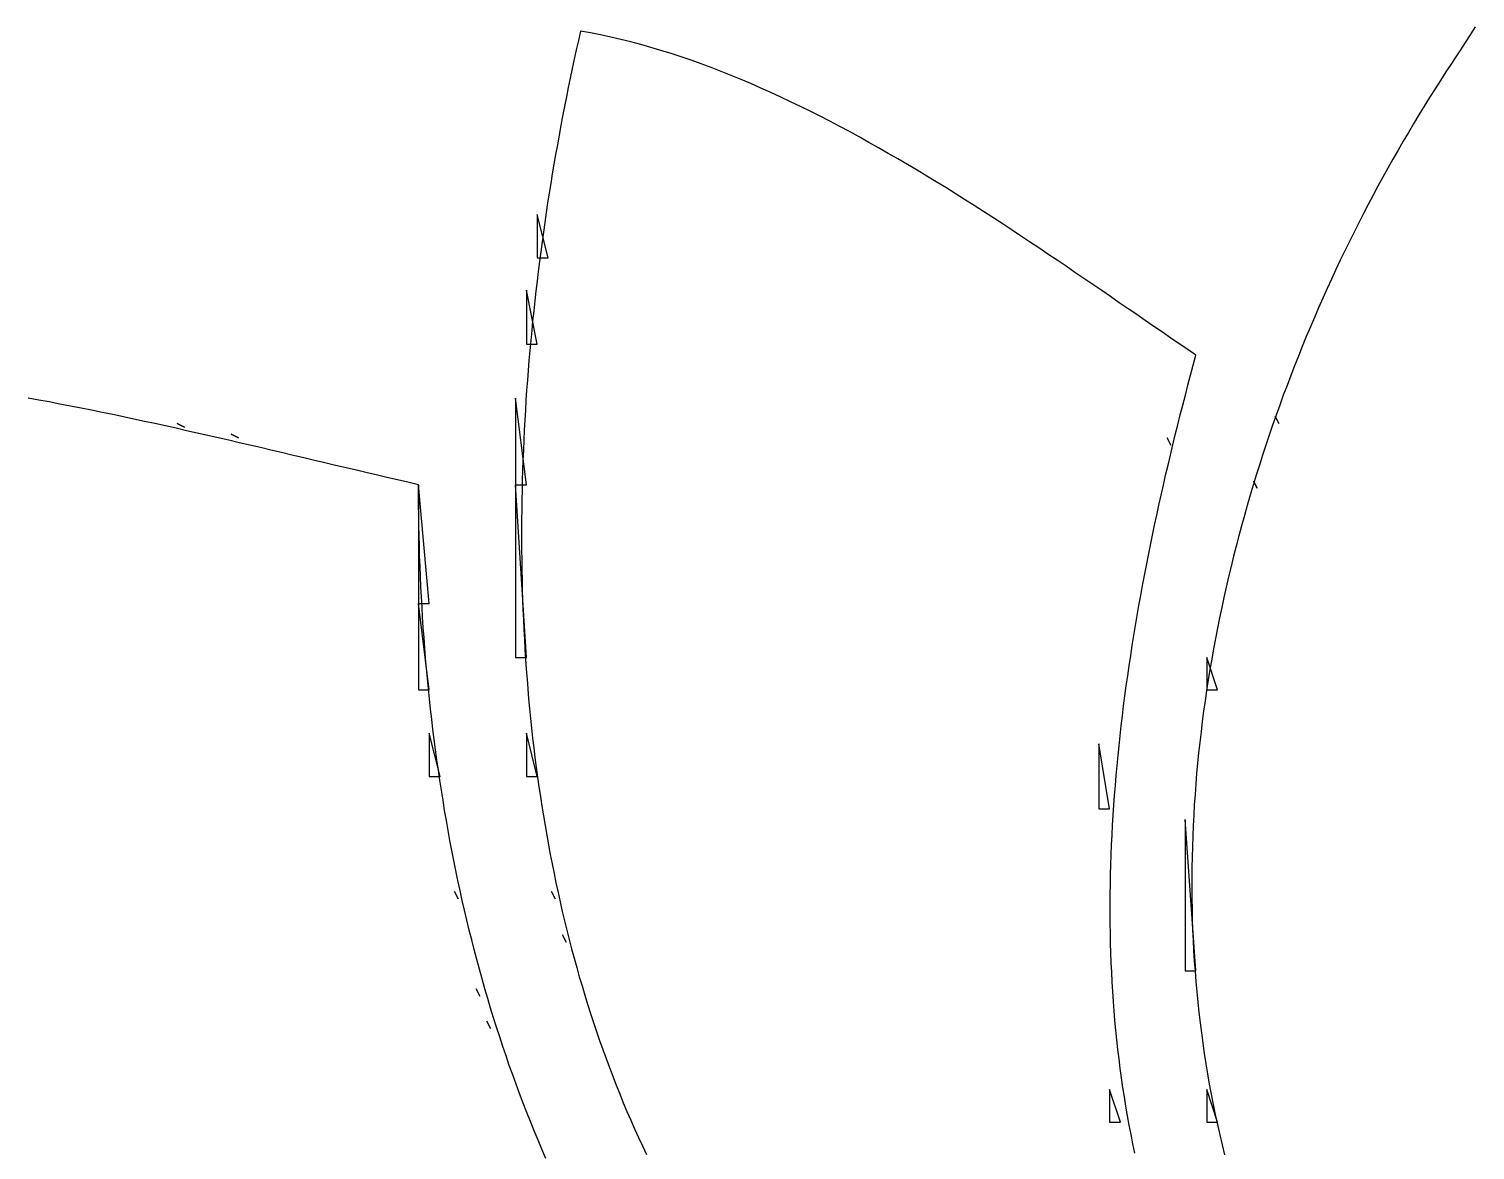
# Model space of a CAD drawing. Header units: millimetres. Extents: x 56222 to 3066687, y -650199 to -121287.
# Drawn here: x 140525.73 to 140528.119, y -185756.302 to -185754.45 of the extents above; entities that cross this region are included whole.
import ezdxf

# ---------------------------------------------------------------- set-up
doc = ezdxf.new("R2010")
doc.units = ezdxf.units.MM
doc.header["$MEASUREMENT"] = 0
doc.layers.add('$TD_AUDIT_GENERATED_(A0BDF17)', color=32, linetype='Continuous', lineweight=30)

msp = doc.modelspace()

# ---------------------------------------------------------------- linework, layer by layer
at = {"layer": '$TD_AUDIT_GENERATED_(A0BDF17)', "linetype": 'Continuous', "lineweight": 25, "ltscale": 2}
for p, q in [((140528.1193, -185754.4466), (140528.111, -185754.4599)), ((140526.6377, -185754.469), (140526.6343, -185754.4845)), ((140526.6412, -185754.4536), (140526.6377, -185754.469)), ((140526.6578, -185754.4566), (140526.6412, -185754.4536)), ((140526.6745, -185754.4599), (140526.6578, -185754.4566)), ((140526.6911, -185754.4635), (140526.6745, -185754.4599)), ((140526.7078, -185754.4674), (140526.6911, -185754.4635)), ((140526.7244, -185754.4715), (140526.7078, -185754.4674)), ((140526.741, -185754.476), (140526.7244, -185754.4715)), ((140526.7576, -185754.4807), (140526.741, -185754.476)), ((140528.1029, -185754.4726), (140528.0951, -185754.4847)), ((140528.111, -185754.4599), (140528.1029, -185754.4726)), ((140526.6309, -185754.5), (140526.6275, -185754.5156)), ((140526.6343, -185754.4845), (140526.6309, -185754.5)), ((140526.7742, -185754.4856), (140526.7576, -185754.4807)), ((140526.7908, -185754.4908), (140526.7742, -185754.4856)), ((140526.8074, -185754.4962), (140526.7908, -185754.4908)), ((140526.8239, -185754.5019), (140526.8074, -185754.4962)), ((140528.0877, -185754.4962), (140528.0805, -185754.5071)), ((140528.0951, -185754.4847), (140528.0877, -185754.4962)), ((140526.6275, -185754.5156), (140526.6243, -185754.5312)), ((140526.8405, -185754.5078), (140526.8239, -185754.5019)), ((140526.857, -185754.5139), (140526.8405, -185754.5078)), ((140526.8735, -185754.5202), (140526.857, -185754.5139)), ((140526.89, -185754.5268), (140526.8735, -185754.5202)), ((140528.0713, -185754.5211), (140528.0622, -185754.5351)), ((140528.0805, -185754.5071), (140528.0713, -185754.5211)), ((140526.6211, -185754.5468), (140526.6179, -185754.5625)), ((140526.6243, -185754.5312), (140526.6211, -185754.5468)), ((140526.9065, -185754.5336), (140526.89, -185754.5268)), ((140526.9229, -185754.5405), (140526.9065, -185754.5336)), ((140526.9393, -185754.5477), (140526.9229, -185754.5405)), ((140526.9557, -185754.555), (140526.9393, -185754.5477)), ((140528.0622, -185754.5351), (140528.0532, -185754.5492)), ((140526.6179, -185754.5625), (140526.6148, -185754.5782)), ((140526.9721, -185754.5626), (140526.9557, -185754.555)), ((140526.9884, -185754.5703), (140526.9721, -185754.5626)), ((140527.0047, -185754.5781), (140526.9884, -185754.5703)), ((140528.0442, -185754.5635), (140528.0353, -185754.5777)), ((140528.0532, -185754.5492), (140528.0442, -185754.5635)), ((140526.6117, -185754.594), (140526.6088, -185754.6098)), ((140526.6148, -185754.5782), (140526.6117, -185754.594)), ((140527.021, -185754.5862), (140527.0047, -185754.5781)), ((140527.0372, -185754.5944), (140527.021, -185754.5862)), ((140527.0534, -185754.6027), (140527.0372, -185754.5944)), ((140528.0265, -185754.5921), (140528.0177, -185754.6066)), ((140528.0353, -185754.5777), (140528.0265, -185754.5921)), ((140526.6088, -185754.6098), (140526.6058, -185754.6256)), ((140527.0696, -185754.6112), (140527.0534, -185754.6027)), ((140527.0857, -185754.6198), (140527.0696, -185754.6112)), ((140528.0177, -185754.6066), (140528.0091, -185754.6211)), ((140526.603, -185754.6415), (140526.6001, -185754.6574)), ((140526.6058, -185754.6256), (140526.603, -185754.6415)), ((140527.1018, -185754.6286), (140527.0857, -185754.6198)), ((140527.1178, -185754.6375), (140527.1018, -185754.6286)), ((140527.1339, -185754.6465), (140527.1178, -185754.6375)), ((140528.0005, -185754.6357), (140527.992, -185754.6504)), ((140528.0091, -185754.6211), (140528.0005, -185754.6357)), ((140526.6001, -185754.6574), (140526.5974, -185754.6733)), ((140527.1498, -185754.6556), (140527.1339, -185754.6465)), ((140527.1658, -185754.6648), (140527.1498, -185754.6556)), ((140527.1816, -185754.6741), (140527.1658, -185754.6648)), ((140527.9836, -185754.6651), (140527.9753, -185754.68)), ((140527.992, -185754.6504), (140527.9836, -185754.6651)), ((140526.5947, -185754.6893), (140526.5921, -185754.7053)), ((140526.5974, -185754.6733), (140526.5947, -185754.6893)), ((140527.1975, -185754.6836), (140527.1816, -185754.6741)), ((140527.2133, -185754.6931), (140527.1975, -185754.6836)), ((140527.9753, -185754.68), (140527.967, -185754.6949)), ((140526.5921, -185754.7053), (140526.5895, -185754.7213)), ((140527.229, -185754.7027), (140527.2133, -185754.6931)), ((140527.2447, -185754.7123), (140527.229, -185754.7027)), ((140527.2603, -185754.7221), (140527.2447, -185754.7123)), ((140527.9589, -185754.7099), (140527.9508, -185754.7249)), ((140527.967, -185754.6949), (140527.9589, -185754.7099)), ((140526.587, -185754.7374), (140526.5846, -185754.7535)), ((140526.5895, -185754.7213), (140526.587, -185754.7374)), ((140527.2759, -185754.7319), (140527.2603, -185754.7221)), ((140527.2915, -185754.7417), (140527.2759, -185754.7319)), ((140527.9508, -185754.7249), (140527.9428, -185754.74)), ((140526.5698, -185754.7569), (140526.5698, -185754.8283)), ((140526.5877, -185754.8283), (140526.5698, -185754.7569)), ((140526.5846, -185754.7535), (140526.5822, -185754.7696)), ((140527.3069, -185754.7516), (140527.2915, -185754.7417)), ((140527.3224, -185754.7616), (140527.3069, -185754.7516)), ((140527.3377, -185754.7716), (140527.3224, -185754.7616)), ((140527.9349, -185754.7552), (140527.9271, -185754.7705)), ((140527.9428, -185754.74), (140527.9349, -185754.7552)), ((140526.5799, -185754.7858), (140526.5777, -185754.8019)), ((140526.5822, -185754.7696), (140526.5799, -185754.7858)), ((140527.353, -185754.7816), (140527.3377, -185754.7716)), ((140527.3683, -185754.7917), (140527.353, -185754.7816)), ((140527.9194, -185754.7858), (140527.9117, -185754.8012)), ((140527.9271, -185754.7705), (140527.9194, -185754.7858)), ((140526.5777, -185754.8019), (140526.5755, -185754.8181)), ((140527.3834, -185754.8018), (140527.3683, -185754.7917)), ((140527.3985, -185754.8118), (140527.3834, -185754.8018)), ((140527.9117, -185754.8012), (140527.9042, -185754.8166)), ((140526.5698, -185754.8283), (140526.5877, -185754.8283)), ((140526.5734, -185754.8344), (140526.5713, -185754.8506)), ((140526.5755, -185754.8181), (140526.5734, -185754.8344)), ((140527.4136, -185754.8219), (140527.3985, -185754.8118)), ((140527.4286, -185754.832), (140527.4136, -185754.8219)), ((140527.4435, -185754.8421), (140527.4286, -185754.832)), ((140527.8967, -185754.8322), (140527.8894, -185754.8477)), ((140527.9042, -185754.8166), (140527.8967, -185754.8322)), ((140526.5713, -185754.8506), (140526.5694, -185754.8669)), ((140527.4583, -185754.8522), (140527.4435, -185754.8421)), ((140527.4731, -185754.8623), (140527.4583, -185754.8522)), ((140527.8894, -185754.8477), (140527.8821, -185754.8634)), ((140526.552, -185754.8818), (140526.552, -185754.971)), ((140526.5698, -185754.971), (140526.552, -185754.8818)), ((140526.5694, -185754.8669), (140526.5675, -185754.8832)), ((140527.4878, -185754.8723), (140527.4731, -185754.8623)), ((140527.5025, -185754.8824), (140527.4878, -185754.8723)), ((140527.517, -185754.8923), (140527.5025, -185754.8824)), ((140527.8749, -185754.8791), (140527.8679, -185754.8948)), ((140527.8821, -185754.8634), (140527.8749, -185754.8791)), ((140526.5656, -185754.8995), (140526.5639, -185754.9158)), ((140526.5675, -185754.8832), (140526.5656, -185754.8995)), ((140527.5315, -185754.9023), (140527.517, -185754.8923)), ((140527.5459, -185754.9122), (140527.5315, -185754.9023)), ((140527.8679, -185754.8948), (140527.8609, -185754.9106)), ((140526.5639, -185754.9158), (140526.5622, -185754.9321)), ((140527.5602, -185754.922), (140527.5459, -185754.9122)), ((140527.5745, -185754.9318), (140527.5602, -185754.922)), ((140527.854, -185754.9265), (140527.8472, -185754.9424)), ((140527.8609, -185754.9106), (140527.854, -185754.9265)), ((140526.5606, -185754.9485), (140526.559, -185754.9649)), ((140526.5622, -185754.9321), (140526.5606, -185754.9485)), ((140527.5886, -185754.9415), (140527.5745, -185754.9318)), ((140527.6027, -185754.9512), (140527.5886, -185754.9415)), ((140527.6167, -185754.9607), (140527.6027, -185754.9512)), ((140527.8472, -185754.9424), (140527.8405, -185754.9584)), ((140526.552, -185754.971), (140526.5698, -185754.971)), ((140526.559, -185754.9649), (140526.5575, -185754.9813)), ((140527.6306, -185754.9702), (140527.6167, -185754.9607)), ((140527.6445, -185754.9796), (140527.6306, -185754.9702)), ((140527.8339, -185754.9744), (140527.8275, -185754.9905)), ((140527.8405, -185754.9584), (140527.8339, -185754.9744)), ((140526.5561, -185754.9977), (140526.5548, -185755.0141)), ((140526.5575, -185754.9813), (140526.5561, -185754.9977)), ((140527.6582, -185754.9889), (140527.6445, -185754.9796)), ((140527.6538, -185755.0053), (140527.6582, -185754.9889)), ((140527.8275, -185754.9905), (140527.8211, -185755.0066)), ((140526.5548, -185755.0141), (140526.5535, -185755.0305)), ((140527.645, -185755.0383), (140527.6493, -185755.0218)), ((140527.6493, -185755.0218), (140527.6538, -185755.0053)), ((140527.8148, -185755.0228), (140527.8086, -185755.0391)), ((140527.8211, -185755.0066), (140527.8148, -185755.0228)), ((140526.5523, -185755.0469), (140526.5512, -185755.0634)), ((140526.5535, -185755.0305), (140526.5523, -185755.0469)), ((140527.6407, -185755.0548), (140527.645, -185755.0383)), ((140527.8086, -185755.0391), (140527.8025, -185755.0553)), ((140525.7461, -185755.0631), (140525.7286, -185755.0599)), ((140525.7636, -185755.0663), (140525.7461, -185755.0631)), ((140525.7811, -185755.0697), (140525.7636, -185755.0663)), ((140525.7986, -185755.0731), (140525.7811, -185755.0697)), ((140525.816, -185755.0765), (140525.7986, -185755.0731)), ((140526.5341, -185755.0602), (140526.5341, -185755.203)), ((140526.552, -185755.203), (140526.5341, -185755.0602)), ((140526.5512, -185755.0634), (140526.5502, -185755.0798)), ((140527.6322, -185755.0878), (140527.6364, -185755.0713)), ((140527.6364, -185755.0713), (140527.6407, -185755.0548)), ((140527.7966, -185755.0717), (140527.7907, -185755.088)), ((140527.8025, -185755.0553), (140527.7966, -185755.0717)), ((140525.8335, -185755.08), (140525.816, -185755.0765)), ((140525.851, -185755.0836), (140525.8335, -185755.08)), ((140525.8684, -185755.0872), (140525.851, -185755.0836)), ((140525.8859, -185755.0909), (140525.8684, -185755.0872)), ((140525.9033, -185755.0946), (140525.8859, -185755.0909)), ((140525.9207, -185755.0983), (140525.9033, -185755.0946)), ((140526.5492, -185755.0963), (140526.5483, -185755.1128)), ((140526.5502, -185755.0798), (140526.5492, -185755.0963)), ((140527.628, -185755.1043), (140527.6322, -185755.0878)), ((140527.7907, -185755.088), (140527.7849, -185755.1044)), ((140527.7891, -185755.09), (140527.795, -185755.1019)), ((140527.795, -185755.1019), (140527.7891, -185755.09)), ((140525.9382, -185755.1021), (140525.9207, -185755.0983)), ((140525.9556, -185755.1059), (140525.9382, -185755.1021)), ((140525.973, -185755.1098), (140525.9556, -185755.1059)), ((140525.9904, -185755.1137), (140525.973, -185755.1098)), ((140525.9751, -185755.1019), (140525.987, -185755.1078)), ((140525.987, -185755.1078), (140525.9751, -185755.1019)), ((140526.0079, -185755.1176), (140525.9904, -185755.1137)), ((140526.0253, -185755.1216), (140526.0079, -185755.1176)), ((140526.0643, -185755.1197), (140526.0762, -185755.1257)), ((140526.0762, -185755.1257), (140526.0643, -185755.1197)), ((140526.5483, -185755.1128), (140526.5475, -185755.1293)), ((140527.6199, -185755.1373), (140527.6239, -185755.1208)), ((140527.6239, -185755.1208), (140527.628, -185755.1043)), ((140527.7793, -185755.1209), (140527.7738, -185755.1374)), ((140527.7849, -185755.1044), (140527.7793, -185755.1209)), ((140526.0427, -185755.1256), (140526.0253, -185755.1216)), ((140526.0601, -185755.1296), (140526.0427, -185755.1256)), ((140526.0775, -185755.1336), (140526.0601, -185755.1296)), ((140526.0949, -185755.1377), (140526.0775, -185755.1336)), ((140526.1123, -185755.1417), (140526.0949, -185755.1377)), ((140526.1297, -185755.1458), (140526.1123, -185755.1417)), ((140526.5475, -185755.1293), (140526.5468, -185755.1457)), ((140527.6106, -185755.1257), (140527.6166, -185755.1376)), ((140527.6166, -185755.1376), (140527.6106, -185755.1257)), ((140527.6159, -185755.1539), (140527.6199, -185755.1373)), ((140527.7738, -185755.1374), (140527.7683, -185755.1539)), ((140526.1471, -185755.1499), (140526.1297, -185755.1458)), ((140526.1645, -185755.154), (140526.1471, -185755.1499)), ((140526.1819, -185755.1581), (140526.1645, -185755.154)), ((140526.1993, -185755.1622), (140526.1819, -185755.1581)), ((140526.2167, -185755.1663), (140526.1993, -185755.1622)), ((140526.2341, -185755.1704), (140526.2167, -185755.1663)), ((140526.5462, -185755.1622), (140526.5456, -185755.1787)), ((140526.5468, -185755.1457), (140526.5462, -185755.1622)), ((140527.612, -185755.1704), (140527.6159, -185755.1539)), ((140527.7683, -185755.1539), (140527.763, -185755.1705)), ((140526.2515, -185755.1745), (140526.2341, -185755.1704)), ((140526.269, -185755.1786), (140526.2515, -185755.1745)), ((140526.2864, -185755.1827), (140526.269, -185755.1786)), ((140526.3038, -185755.1868), (140526.2864, -185755.1827)), ((140526.3212, -185755.1909), (140526.3038, -185755.1868)), ((140526.3387, -185755.1949), (140526.3212, -185755.1909)), ((140526.5456, -185755.1787), (140526.5451, -185755.1952)), ((140527.6043, -185755.2035), (140527.6081, -185755.187)), ((140527.6081, -185755.187), (140527.612, -185755.1704)), ((140527.7578, -185755.1871), (140527.7527, -185755.2037)), ((140527.763, -185755.1705), (140527.7578, -185755.1871)), ((140526.3561, -185755.199), (140526.3387, -185755.1949)), ((140526.3736, -185755.203), (140526.3561, -185755.199)), ((140526.3736, -185755.2198), (140526.3736, -185755.203)), ((140526.3736, -185755.203), (140526.3736, -185755.3993)), ((140526.3914, -185755.3993), (140526.3736, -185755.203)), ((140526.5341, -185755.203), (140526.552, -185755.203)), ((140526.5341, -185755.203), (140526.5341, -185755.4885)), ((140526.552, -185755.4885), (140526.5341, -185755.203)), ((140526.5447, -185755.2117), (140526.5444, -185755.2282)), ((140526.5451, -185755.1952), (140526.5447, -185755.2117)), ((140527.6006, -185755.2201), (140527.6043, -185755.2035)), ((140527.7527, -185755.2037), (140527.7477, -185755.2204)), ((140527.7534, -185755.197), (140527.7593, -185755.2089)), ((140527.7593, -185755.2089), (140527.7534, -185755.197)), ((140526.3737, -185755.2366), (140526.3736, -185755.2198)), ((140526.3739, -185755.2534), (140526.3737, -185755.2366)), ((140526.5444, -185755.2282), (140526.5441, -185755.2447)), ((140527.5933, -185755.2533), (140527.5969, -185755.2367)), ((140527.5969, -185755.2367), (140527.6006, -185755.2201)), ((140527.7429, -185755.2371), (140527.7381, -185755.2539)), ((140527.7477, -185755.2204), (140527.7429, -185755.2371)), ((140526.3742, -185755.2702), (140526.3739, -185755.2534)), ((140526.5441, -185755.2447), (140526.5439, -185755.2612)), ((140526.5439, -185755.2612), (140526.5439, -185755.2777)), ((140527.5897, -185755.2698), (140527.5933, -185755.2533)), ((140527.7381, -185755.2539), (140527.7335, -185755.2707)), ((140526.3746, -185755.2871), (140526.3742, -185755.2702)), ((140526.375, -185755.3039), (140526.3746, -185755.2871)), ((140526.5439, -185755.2777), (140526.5439, -185755.2942)), ((140527.5829, -185755.303), (140527.5863, -185755.2864)), ((140527.5863, -185755.2864), (140527.5897, -185755.2698)), ((140527.729, -185755.2875), (140527.7246, -185755.3043)), ((140527.7335, -185755.2707), (140527.729, -185755.2875)), ((140526.3755, -185755.3208), (140526.375, -185755.3039)), ((140526.5439, -185755.2942), (140526.5439, -185755.3106)), ((140526.5439, -185755.3106), (140526.5441, -185755.3271)), ((140527.5795, -185755.3196), (140527.5829, -185755.303)), ((140527.7246, -185755.3043), (140527.7203, -185755.3212)), ((140526.3761, -185755.3376), (140526.3755, -185755.3208)), ((140526.5441, -185755.3271), (140526.5444, -185755.3436)), ((140527.5731, -185755.3527), (140527.5763, -185755.3362)), ((140527.5763, -185755.3362), (140527.5795, -185755.3196)), ((140527.7203, -185755.3212), (140527.7161, -185755.3381)), ((140526.3768, -185755.3545), (140526.3761, -185755.3376)), ((140526.3776, -185755.3714), (140526.3768, -185755.3545)), ((140526.5444, -185755.3436), (140526.5447, -185755.36)), ((140526.5447, -185755.36), (140526.5451, -185755.3765)), ((140527.5699, -185755.3693), (140527.5731, -185755.3527)), ((140527.7121, -185755.355), (140527.7081, -185755.372)), ((140527.7161, -185755.3381), (140527.7121, -185755.355)), ((140526.3784, -185755.3882), (140526.3776, -185755.3714)), ((140526.5451, -185755.3765), (140526.5456, -185755.3929)), ((140527.5669, -185755.3859), (140527.5699, -185755.3693)), ((140527.7081, -185755.372), (140527.7043, -185755.389)), ((140526.3736, -185755.3993), (140526.3914, -185755.3993)), ((140526.3736, -185755.3993), (140526.3736, -185755.542)), ((140526.3914, -185755.542), (140526.3736, -185755.3993)), ((140526.3794, -185755.4051), (140526.3784, -185755.3882)), ((140526.3804, -185755.422), (140526.3794, -185755.4051)), ((140526.5456, -185755.3929), (140526.5462, -185755.4093)), ((140527.561, -185755.419), (140527.5639, -185755.4025)), ((140527.5639, -185755.4025), (140527.5669, -185755.3859)), ((140527.7007, -185755.406), (140527.6971, -185755.423)), ((140527.7043, -185755.389), (140527.7007, -185755.406)), ((140526.3815, -185755.4388), (140526.3804, -185755.422)), ((140526.5462, -185755.4093), (140526.5469, -185755.4258)), ((140526.5469, -185755.4258), (140526.5477, -185755.4422)), ((140527.5582, -185755.4356), (140527.561, -185755.419)), ((140527.6971, -185755.423), (140527.6937, -185755.44)), ((140526.3827, -185755.4557), (140526.3815, -185755.4388)), ((140526.384, -185755.4725), (140526.3827, -185755.4557)), ((140526.5477, -185755.4422), (140526.5485, -185755.4585)), ((140527.5529, -185755.4687), (140527.5555, -185755.4522)), ((140527.5555, -185755.4522), (140527.5582, -185755.4356)), ((140527.6937, -185755.44), (140527.6904, -185755.4571)), ((140526.3854, -185755.4894), (140526.384, -185755.4725)), ((140526.5485, -185755.4585), (140526.5495, -185755.4749)), ((140526.5495, -185755.4749), (140526.5505, -185755.4913)), ((140527.5503, -185755.4853), (140527.5529, -185755.4687)), ((140527.6872, -185755.4742), (140527.6842, -185755.4913)), ((140527.6904, -185755.4571), (140527.6872, -185755.4742)), ((140526.3868, -185755.5063), (140526.3854, -185755.4894)), ((140526.5341, -185755.4885), (140526.552, -185755.4885)), ((140526.5505, -185755.4913), (140526.5517, -185755.5076)), ((140527.5454, -185755.5184), (140527.5478, -185755.5019)), ((140527.5478, -185755.5019), (140527.5503, -185755.4853)), ((140527.6761, -185755.4885), (140527.6761, -185755.542)), ((140527.6939, -185755.542), (140527.6761, -185755.4885)), ((140527.6842, -185755.4913), (140527.6813, -185755.5084)), ((140526.3884, -185755.5231), (140526.3868, -185755.5063)), ((140526.39, -185755.5399), (140526.3884, -185755.5231)), ((140526.5517, -185755.5076), (140526.5529, -185755.5239)), ((140526.5529, -185755.5239), (140526.5542, -185755.5402)), ((140527.5431, -185755.5349), (140527.5454, -185755.5184)), ((140527.6785, -185755.5255), (140527.6758, -185755.5426)), ((140527.6813, -185755.5084), (140527.6785, -185755.5255)), ((140526.3736, -185755.542), (140526.3914, -185755.542)), ((140526.3917, -185755.5568), (140526.39, -185755.5399)), ((140526.5542, -185755.5402), (140526.5556, -185755.5565)), ((140527.5409, -185755.5515), (140527.5431, -185755.5349)), ((140527.6758, -185755.5426), (140527.6733, -185755.5598)), ((140527.6761, -185755.542), (140527.6939, -185755.542)), ((140526.3936, -185755.5736), (140526.3917, -185755.5568)), ((140526.3955, -185755.5904), (140526.3936, -185755.5736)), ((140526.5556, -185755.5565), (140526.5571, -185755.5728)), ((140526.5571, -185755.5728), (140526.5587, -185755.589)), ((140527.5367, -185755.5845), (140527.5387, -185755.568)), ((140527.5387, -185755.568), (140527.5409, -185755.5515)), ((140527.6733, -185755.5598), (140527.6709, -185755.577)), ((140526.3975, -185755.6072), (140526.3955, -185755.5904)), ((140526.5587, -185755.589), (140526.5604, -185755.6052)), ((140527.5347, -185755.601), (140527.5367, -185755.5845)), ((140527.6686, -185755.5941), (140527.6665, -185755.6113)), ((140527.6709, -185755.577), (140527.6686, -185755.5941)), ((140526.3914, -185755.6134), (140526.3914, -185755.6847)), ((140526.4092, -185755.6847), (140526.3914, -185755.6134)), ((140526.3996, -185755.6239), (140526.3975, -185755.6072)), ((140526.552, -185755.6134), (140526.552, -185755.6847)), ((140526.5698, -185755.6847), (140526.552, -185755.6134)), ((140526.5604, -185755.6052), (140526.5622, -185755.6214)), ((140526.5622, -185755.6214), (140526.5641, -185755.6376)), ((140527.5311, -185755.634), (140527.5329, -185755.6175)), ((140527.5329, -185755.6175), (140527.5347, -185755.601)), ((140527.6665, -185755.6113), (140527.6645, -185755.6285)), ((140526.4017, -185755.6407), (140526.3996, -185755.6239)), ((140526.404, -185755.6574), (140526.4017, -185755.6407)), ((140526.5641, -185755.6376), (140526.566, -185755.6537)), ((140527.4976, -185755.6312), (140527.4976, -185755.7383)), ((140527.5155, -185755.7383), (140527.4976, -185755.6312)), ((140527.5294, -185755.6504), (140527.5311, -185755.634)), ((140527.6626, -185755.6457), (140527.6609, -185755.6629)), ((140527.6645, -185755.6285), (140527.6626, -185755.6457)), ((140526.4064, -185755.6742), (140526.404, -185755.6574)), ((140526.566, -185755.6537), (140526.5681, -185755.6699)), ((140526.5681, -185755.6699), (140526.5703, -185755.6859)), ((140527.5264, -185755.6833), (140527.5278, -185755.6669)), ((140527.5278, -185755.6669), (140527.5294, -185755.6504)), ((140527.6609, -185755.6629), (140527.6593, -185755.6801)), ((140526.3914, -185755.6847), (140526.4092, -185755.6847)), ((140526.4089, -185755.6909), (140526.4064, -185755.6742)), ((140526.4114, -185755.7076), (140526.4089, -185755.6909)), ((140526.552, -185755.6847), (140526.5698, -185755.6847)), ((140526.5703, -185755.6859), (140526.5726, -185755.702)), ((140527.525, -185755.6997), (140527.5264, -185755.6833)), ((140527.6593, -185755.6801), (140527.6579, -185755.6973)), ((140526.4141, -185755.7242), (140526.4114, -185755.7076)), ((140526.5726, -185755.702), (140526.5749, -185755.718)), ((140526.5749, -185755.718), (140526.5774, -185755.734)), ((140527.5225, -185755.7325), (140527.5237, -185755.7161)), ((140527.5237, -185755.7161), (140527.525, -185755.6997)), ((140527.6566, -185755.7146), (140527.6554, -185755.7318)), ((140527.6579, -185755.6973), (140527.6566, -185755.7146)), ((140526.4168, -185755.7409), (140526.4141, -185755.7242)), ((140526.4197, -185755.7575), (140526.4168, -185755.7409)), ((140526.5774, -185755.734), (140526.5799, -185755.75)), ((140527.4976, -185755.7383), (140527.5155, -185755.7383)), ((140527.5214, -185755.7489), (140527.5225, -185755.7325)), ((140527.6554, -185755.7318), (140527.6544, -185755.749)), ((140526.4226, -185755.7741), (140526.4197, -185755.7575)), ((140526.5799, -185755.75), (140526.5826, -185755.7659)), ((140526.5826, -185755.7659), (140526.5854, -185755.7818)), ((140527.5196, -185755.7816), (140527.5204, -185755.7653)), ((140527.5204, -185755.7653), (140527.5214, -185755.7489)), ((140527.6404, -185755.7561), (140527.6404, -185756.0059)), ((140527.6582, -185756.0059), (140527.6404, -185755.7561)), ((140527.6535, -185755.7662), (140527.6528, -185755.7834)), ((140527.6544, -185755.749), (140527.6535, -185755.7662)), ((140526.4256, -185755.7907), (140526.4226, -185755.7741)), ((140526.5854, -185755.7818), (140526.5882, -185755.7977)), ((140527.5188, -185755.798), (140527.5196, -185755.7816)), ((140527.6528, -185755.7834), (140527.6522, -185755.8006)), ((140526.4288, -185755.8072), (140526.4256, -185755.7907)), ((140526.432, -185755.8237), (140526.4288, -185755.8072)), ((140526.5882, -185755.7977), (140526.5912, -185755.8135)), ((140526.5912, -185755.8135), (140526.5943, -185755.8293)), ((140527.5176, -185755.8306), (140527.5181, -185755.8143)), ((140527.5181, -185755.8143), (140527.5188, -185755.798)), ((140527.6522, -185755.8006), (140527.6517, -185755.8179)), ((140526.4353, -185755.8402), (140526.432, -185755.8237)), ((140526.5943, -185755.8293), (140526.5975, -185755.8451)), ((140527.5171, -185755.8468), (140527.5176, -185755.8306)), ((140527.6514, -185755.8351), (140527.6513, -185755.8523)), ((140527.6517, -185755.8179), (140527.6514, -185755.8351)), ((140526.4388, -185755.8567), (140526.4353, -185755.8402)), ((140526.4423, -185755.8731), (140526.4388, -185755.8567)), ((140526.5975, -185755.8451), (140526.6007, -185755.8608)), ((140526.6007, -185755.8608), (140526.6041, -185755.8765)), ((140527.5168, -185755.8631), (140527.5171, -185755.8468)), ((140527.6513, -185755.8523), (140527.6513, -185755.8694)), ((140526.433, -185755.875), (140526.439, -185755.8869)), ((140526.439, -185755.8869), (140526.433, -185755.875)), ((140526.4459, -185755.8895), (140526.4423, -185755.8731)), ((140526.5936, -185755.875), (140526.5996, -185755.8869)), ((140526.5996, -185755.8869), (140526.5936, -185755.875)), ((140526.6041, -185755.8765), (140526.6076, -185755.8921)), ((140527.5165, -185755.8955), (140527.5166, -185755.8793)), ((140527.5166, -185755.8793), (140527.5168, -185755.8631)), ((140527.6513, -185755.8694), (140527.6514, -185755.8866)), ((140526.4497, -185755.9059), (140526.4459, -185755.8895)), ((140526.4535, -185755.9222), (140526.4497, -185755.9059)), ((140526.6076, -185755.8921), (140526.6112, -185755.9077)), ((140526.6112, -185755.9077), (140526.6149, -185755.9232)), ((140527.5165, -185755.9117), (140527.5165, -185755.8955)), ((140527.6514, -185755.8866), (140527.6517, -185755.9038)), ((140527.6517, -185755.9038), (140527.6521, -185755.9209)), ((140526.4575, -185755.9385), (140526.4535, -185755.9222)), ((140526.6149, -185755.9232), (140526.6187, -185755.9388)), ((140527.5166, -185755.9279), (140527.5165, -185755.9117)), ((140527.5168, -185755.944), (140527.5166, -185755.9279)), ((140527.6521, -185755.9209), (140527.6527, -185755.9381)), ((140526.4615, -185755.9547), (140526.4575, -185755.9385)), ((140526.4656, -185755.9709), (140526.4615, -185755.9547)), ((140526.6115, -185755.9464), (140526.6174, -185755.9583)), ((140526.6174, -185755.9583), (140526.6115, -185755.9464)), ((140526.6187, -185755.9388), (140526.6226, -185755.9542)), ((140526.6226, -185755.9542), (140526.6266, -185755.9696)), ((140527.5172, -185755.9601), (140527.5168, -185755.944)), ((140527.6527, -185755.9381), (140527.6534, -185755.9552)), ((140527.6534, -185755.9552), (140527.6543, -185755.9723)), ((140526.4699, -185755.9871), (140526.4656, -185755.9709)), ((140526.6266, -185755.9696), (140526.6307, -185755.985)), ((140527.5177, -185755.9762), (140527.5172, -185755.9601)), ((140527.5183, -185755.9923), (140527.5177, -185755.9762)), ((140527.6543, -185755.9723), (140527.6554, -185755.9894)), ((140526.4742, -185756.0033), (140526.4699, -185755.9871)), ((140526.4787, -185756.0194), (140526.4742, -185756.0033)), ((140526.6307, -185755.985), (140526.635, -185756.0003)), ((140526.635, -185756.0003), (140526.6393, -185756.0156)), ((140527.519, -185756.0083), (140527.5183, -185755.9923)), ((140527.6554, -185755.9894), (140527.6566, -185756.0065)), ((140526.4833, -185756.0354), (140526.4787, -185756.0194)), ((140526.6393, -185756.0156), (140526.6438, -185756.0308)), ((140527.5198, -185756.0243), (140527.519, -185756.0083)), ((140527.5208, -185756.0403), (140527.5198, -185756.0243)), ((140527.6404, -185756.0059), (140527.6582, -185756.0059)), ((140527.6566, -185756.0065), (140527.6579, -185756.0236)), ((140527.6579, -185756.0236), (140527.6594, -185756.0406)), ((140526.4687, -185756.0356), (140526.4747, -185756.0475)), ((140526.4747, -185756.0475), (140526.4687, -185756.0356)), ((140526.4879, -185756.0514), (140526.4833, -185756.0354)), ((140526.4927, -185756.0674), (140526.4879, -185756.0514)), ((140526.6438, -185756.0308), (140526.6484, -185756.046)), ((140526.6484, -185756.046), (140526.653, -185756.0611)), ((140527.5219, -185756.0563), (140527.5208, -185756.0403)), ((140527.6594, -185756.0406), (140527.6611, -185756.0577)), ((140526.4976, -185756.0833), (140526.4927, -185756.0674)), ((140526.653, -185756.0611), (140526.6578, -185756.0762)), ((140526.6578, -185756.0762), (140526.6627, -185756.0912)), ((140527.5231, -185756.0722), (140527.5219, -185756.0563)), ((140527.5244, -185756.0881), (140527.5231, -185756.0722)), ((140527.6611, -185756.0577), (140527.6629, -185756.0747)), ((140527.6629, -185756.0747), (140527.6649, -185756.0916)), ((140526.4866, -185756.0892), (140526.4925, -185756.1011)), ((140526.4925, -185756.1011), (140526.4866, -185756.0892)), ((140526.5026, -185756.0992), (140526.4976, -185756.0833)), ((140526.5077, -185756.115), (140526.5026, -185756.0992)), ((140526.6627, -185756.0912), (140526.6677, -185756.1062)), ((140527.5259, -185756.1039), (140527.5244, -185756.0881)), ((140527.6649, -185756.0916), (140527.6671, -185756.1086)), ((140526.5129, -185756.1308), (140526.5077, -185756.115)), ((140526.6677, -185756.1062), (140526.6729, -185756.1211)), ((140526.6729, -185756.1211), (140526.6781, -185756.1359)), ((140527.5275, -185756.1198), (140527.5259, -185756.1039)), ((140527.5292, -185756.1356), (140527.5275, -185756.1198)), ((140527.6671, -185756.1086), (140527.6694, -185756.1255)), ((140526.5182, -185756.1465), (140526.5129, -185756.1308)), ((140526.5236, -185756.1622), (140526.5182, -185756.1465)), ((140526.6781, -185756.1359), (140526.6835, -185756.1507)), ((140527.5311, -185756.1514), (140527.5292, -185756.1356)), ((140527.6694, -185756.1255), (140527.6719, -185756.1424)), ((140527.6719, -185756.1424), (140527.6745, -185756.1593)), ((140526.5292, -185756.1778), (140526.5236, -185756.1622)), ((140526.6835, -185756.1507), (140526.6889, -185756.1654)), ((140526.6889, -185756.1654), (140526.6945, -185756.1801)), ((140527.5331, -185756.1671), (140527.5311, -185756.1514)), ((140527.5352, -185756.1828), (140527.5331, -185756.1671)), ((140527.6745, -185756.1593), (140527.6773, -185756.1762)), ((140526.5348, -185756.1933), (140526.5292, -185756.1778)), ((140526.5406, -185756.2088), (140526.5348, -185756.1933)), ((140526.6945, -185756.1801), (140526.7002, -185756.1947)), ((140526.7002, -185756.1947), (140526.706, -185756.2093)), ((140527.5375, -185756.1985), (140527.5352, -185756.1828)), ((140527.6773, -185756.1762), (140527.6802, -185756.193)), ((140527.6802, -185756.193), (140527.6834, -185756.2098)), ((140526.5464, -185756.2243), (140526.5406, -185756.2088)), ((140526.706, -185756.2093), (140526.712, -185756.2237)), ((140527.5155, -185756.2022), (140527.5155, -185756.2557)), ((140527.5333, -185756.2557), (140527.5155, -185756.2022)), ((140527.5399, -185756.2141), (140527.5375, -185756.1985)), ((140527.5424, -185756.2297), (140527.5399, -185756.2141)), ((140527.6761, -185756.2022), (140527.6761, -185756.2557)), ((140527.6939, -185756.2557), (140527.6761, -185756.2022)), ((140527.6834, -185756.2098), (140527.6867, -185756.2266)), ((140526.5524, -185756.2397), (140526.5464, -185756.2243)), ((140526.5585, -185756.255), (140526.5524, -185756.2397)), ((140526.712, -185756.2237), (140526.718, -185756.2382)), ((140526.718, -185756.2382), (140526.7242, -185756.2525)), ((140527.5451, -185756.2453), (140527.5424, -185756.2297)), ((140527.6867, -185756.2266), (140527.6901, -185756.2433)), ((140527.6901, -185756.2433), (140527.6937, -185756.26)), ((140526.5647, -185756.2703), (140526.5585, -185756.255)), ((140526.7242, -185756.2525), (140526.7305, -185756.2668)), ((140526.7305, -185756.2668), (140526.7369, -185756.2811)), ((140527.5155, -185756.2557), (140527.5333, -185756.2557)), ((140527.5479, -185756.2608), (140527.5451, -185756.2453)), ((140527.5509, -185756.2763), (140527.5479, -185756.2608)), ((140527.6761, -185756.2557), (140527.6939, -185756.2557)), ((140527.6937, -185756.26), (140527.6975, -185756.2766)), ((140526.5711, -185756.2855), (140526.5647, -185756.2703)), ((140526.5775, -185756.3007), (140526.5711, -185756.2855)), ((140526.7369, -185756.2811), (140526.7435, -185756.2952)), ((140527.554, -185756.2917), (140527.5509, -185756.2763)), ((140527.5573, -185756.3072), (140527.554, -185756.2917)), ((140527.6975, -185756.2766), (140527.7015, -185756.2932)), ((140526.5841, -185756.3158), (140526.5775, -185756.3007)), ((140526.7435, -185756.2952), (140526.7501, -185756.3093)), ((140527.7015, -185756.2932), (140527.7056, -185756.3098))]:
    msp.add_line(p, q, dxfattribs=at)

doc.saveas('drawing.dxf')
